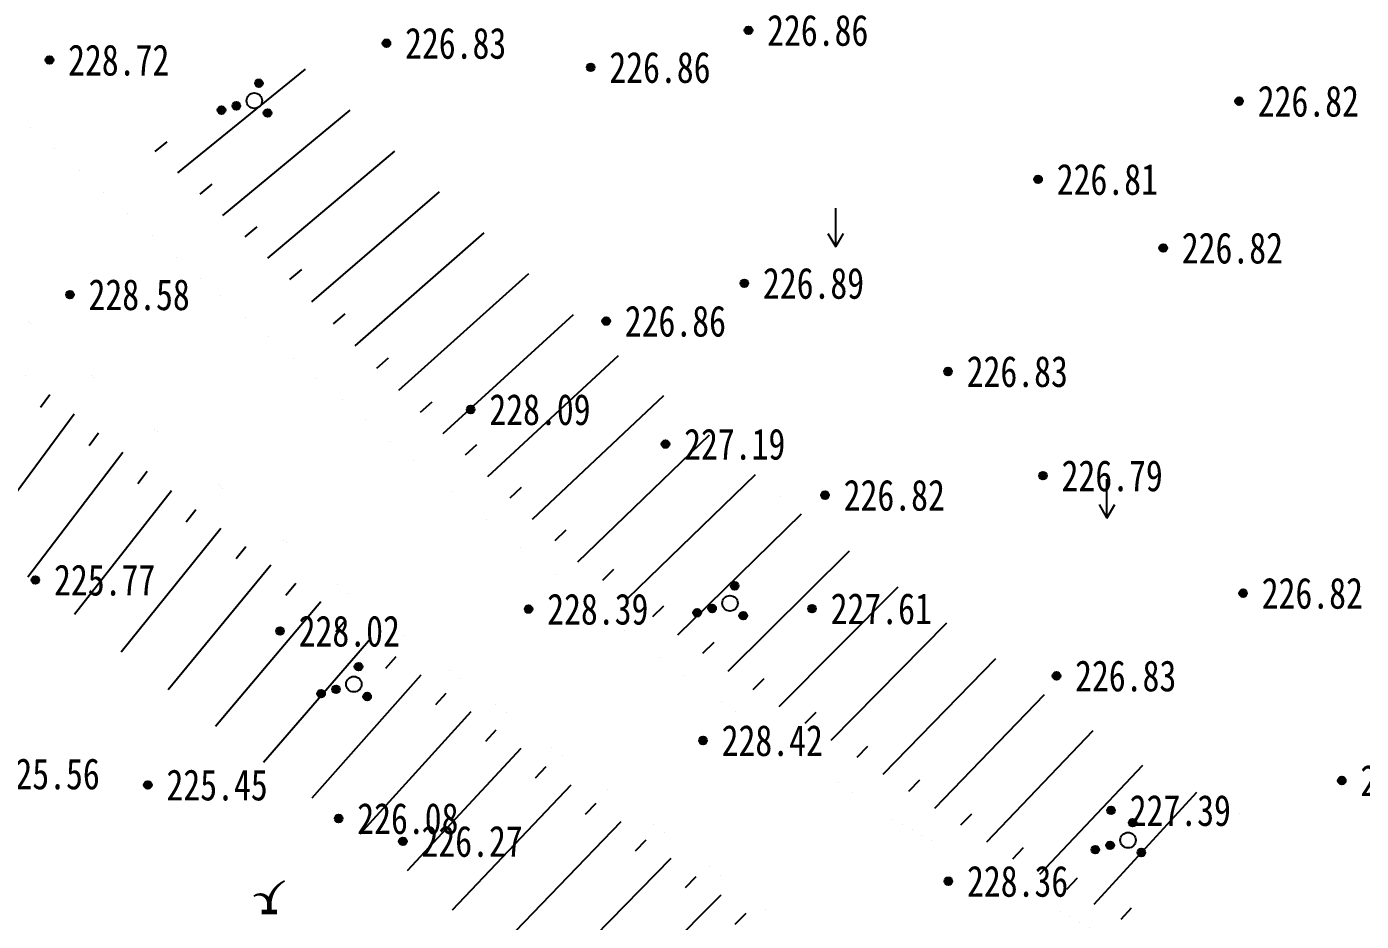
# Model space of a CAD drawing. Header units: millimetres. Extents: x -725 to 2274960, y -506 to 2980382.
# Drawn here: x 560528.47 to 560571.52, y 2885520.03 to 2885548.88 of the extents above; entities that cross this region are included whole.
import ezdxf
from ezdxf.enums import TextEntityAlignment as Align

# ---------------------------------------------------------------- set-up
doc = ezdxf.new("R2010")
doc.units = ezdxf.units.MM
doc.header["$LTSCALE"] = 1000
doc.linetypes.add('X3', pattern=[5, 4, -1])
doc.linetypes.add('X4', pattern=[1.6, 0, -1.6])
for name, color, linetype in [('assist', 8, 'Continuous'), ('DLSS', 8, 'Continuous'), ('DMTZ', 8, 'Continuous'), ('GCD', 8, 'Continuous'), ('YHJ_剖面_梁板', 4, 'Continuous'), ('ZBTZ', 8, 'Continuous')]:
    doc.layers.add(name, color=color, linetype=linetype)
doc.styles.add('等线体', font='simhei.ttf')
doc.linetypes.add('1161', pattern='A,0,[149,AAA.SHX,S=0.15,R=0,X=0,Y=0],-1.6', length=1.6)

# ---------------------------------------------------------------- blocks, each defined once
blk = doc.blocks.new('gc120')
for p, q in [((0, 0), (0, 2.5)), ((-0.5, 0.866), (0, 0)), ((0, 0), (0.5, 0.866))]:
    blk.add_line(p, q)
blk = doc.blocks.new('gc123')
at = {"flags": 128}
for points in [[(1, 2, 0.1, 0.3, 0.253002), (0, 0.555, 0.15, 0.15, 0)], [(0, 0.555, 0.3, 0.1, 0.588194), (-1, 1, 0.05, 0.1, 0)]]:
    blk.add_lwpolyline(points, format="xyseb", dxfattribs=at)
at = {"linetype": 'Continuous', "const_width": 0.3}
blk.add_lwpolyline([(-0.5, 0), (0.5, 0)], dxfattribs=at)
at = {"linetype": 'Continuous', "const_width": 0.3, "flags": 128}
blk.add_lwpolyline([(0, 0.555), (0, 0)], dxfattribs=at)
blk = doc.blocks.new('*U36')
at = {"linetype": 'Continuous'}
for points in [[(-0.25, 2.2), (-0.238, 2.123), (-0.238, 2.277)], [(-0.238, 2.277), (-0.202, 2.053), (-0.202, 2.347)], [(-0.202, 2.053), (-0.238, 2.277), (-0.238, 2.123)], [(-0.202, 2.347), (-0.147, 1.998), (-0.147, 2.402)], [(-0.147, 1.998), (-0.202, 2.347), (-0.202, 2.053)], [(-0.147, 2.402), (-0.077, 1.962), (-0.077, 2.438)], [(-0.077, 1.962), (-0.147, 2.402), (-0.147, 1.998)], [(-0.077, 2.438), (0, 1.95), (0, 2.45)], [(0, 1.95), (-0.077, 2.438), (-0.077, 1.962)], [(0, 2.45), (0.077, 1.962), (0.077, 2.438)], [(0.077, 1.962), (0, 2.45), (0, 1.95)], [(0.077, 2.438), (0.147, 1.998), (0.147, 2.402)], [(0.147, 1.998), (0.077, 2.438), (0.077, 1.962)], [(0.147, 2.402), (0.202, 2.053), (0.202, 2.347)], [(0.202, 2.053), (0.147, 2.402), (0.147, 1.998)], [(0.202, 2.347), (0.238, 2.123), (0.238, 2.277)], [(0.238, 2.123), (0.202, 2.347), (0.202, 2.053)], [(0.25, 2.2), (0.238, 2.277), (0.238, 2.123)]]:
    blk.add_solid(points, dxfattribs=at)
blk = doc.blocks.new('*U35')
at = {"linetype": 'Continuous'}
for points in [[(-0.25, 1.2), (-0.238, 1.123), (-0.238, 1.277)], [(-0.238, 1.277), (-0.202, 1.053), (-0.202, 1.347)], [(-0.202, 1.053), (-0.238, 1.277), (-0.238, 1.123)], [(-0.202, 1.347), (-0.147, 0.998), (-0.147, 1.402)], [(-0.147, 0.998), (-0.202, 1.347), (-0.202, 1.053)], [(-0.147, 1.402), (-0.077, 0.962), (-0.077, 1.438)], [(-0.077, 0.962), (-0.147, 1.402), (-0.147, 0.998)], [(-0.077, 1.438), (0, 0.95), (0, 1.45)], [(0, 0.95), (-0.077, 1.438), (-0.077, 0.962)], [(0, 1.45), (0.077, 0.962), (0.077, 1.438)], [(0.077, 0.962), (0, 1.45), (0, 0.95)], [(0.077, 1.438), (0.147, 0.998), (0.147, 1.402)], [(0.147, 0.998), (0.077, 1.438), (0.077, 0.962)], [(0.147, 1.402), (0.202, 1.053), (0.202, 1.347)], [(0.202, 1.053), (0.147, 1.402), (0.147, 0.998)], [(0.202, 1.347), (0.238, 1.123), (0.238, 1.277)], [(0.238, 1.123), (0.202, 1.347), (0.202, 1.053)], [(0.25, 1.2), (0.238, 1.277), (0.238, 1.123)]]:
    blk.add_solid(points, dxfattribs=at)
blk = doc.blocks.new('*U34')
at = {"linetype": 'Continuous'}
for points in [[(-1.25, -0.6), (-1.238, -0.677), (-1.238, -0.523)], [(-1.238, -0.523), (-1.202, -0.747), (-1.202, -0.453)], [(-1.202, -0.747), (-1.238, -0.523), (-1.238, -0.677)], [(-1.202, -0.453), (-1.147, -0.802), (-1.147, -0.398)], [(-1.147, -0.802), (-1.202, -0.453), (-1.202, -0.747)], [(-1.147, -0.398), (-1.077, -0.838), (-1.077, -0.362)], [(-1.077, -0.838), (-1.147, -0.398), (-1.147, -0.802)], [(-1.077, -0.362), (-1, -0.85), (-1, -0.35)], [(-1, -0.85), (-1.077, -0.362), (-1.077, -0.838)], [(-1, -0.35), (-0.923, -0.838), (-0.923, -0.362)], [(-0.923, -0.838), (-1, -0.35), (-1, -0.85)], [(-0.923, -0.362), (-0.853, -0.802), (-0.853, -0.398)], [(-0.853, -0.802), (-0.923, -0.362), (-0.923, -0.838)], [(-0.853, -0.398), (-0.798, -0.747), (-0.798, -0.453)], [(-0.798, -0.747), (-0.853, -0.398), (-0.853, -0.802)], [(-0.798, -0.453), (-0.762, -0.677), (-0.762, -0.523)], [(-0.762, -0.677), (-0.798, -0.453), (-0.798, -0.747)], [(-0.75, -0.6), (-0.762, -0.523), (-0.762, -0.677)]]:
    blk.add_solid(points, dxfattribs=at)
blk = doc.blocks.new('*U33')
at = {"linetype": 'Continuous'}
for points in [[(0.75, -0.6), (0.762, -0.677), (0.762, -0.523)], [(0.762, -0.523), (0.798, -0.747), (0.798, -0.453)], [(0.798, -0.747), (0.762, -0.523), (0.762, -0.677)], [(0.798, -0.453), (0.853, -0.802), (0.853, -0.398)], [(0.853, -0.802), (0.798, -0.453), (0.798, -0.747)], [(0.853, -0.398), (0.923, -0.838), (0.923, -0.362)], [(0.923, -0.838), (0.853, -0.398), (0.853, -0.802)], [(0.923, -0.362), (1, -0.85), (1, -0.35)], [(1, -0.85), (0.923, -0.362), (0.923, -0.838)], [(1, -0.35), (1.077, -0.838), (1.077, -0.362)], [(1.077, -0.838), (1, -0.35), (1, -0.85)], [(1.077, -0.362), (1.147, -0.802), (1.147, -0.398)], [(1.147, -0.802), (1.077, -0.362), (1.077, -0.838)], [(1.147, -0.398), (1.202, -0.747), (1.202, -0.453)], [(1.202, -0.747), (1.147, -0.398), (1.147, -0.802)], [(1.202, -0.453), (1.238, -0.677), (1.238, -0.523)], [(1.238, -0.677), (1.202, -0.453), (1.202, -0.747)], [(1.25, -0.6), (1.238, -0.523), (1.238, -0.677)]]:
    blk.add_solid(points, dxfattribs=at)
blk = doc.blocks.new('gc160')
for centre, radius in [((0, 2.2), 0.25), ((0, 1.2), 0.25), ((0, 0), 0.5), ((-1, -0.6), 0.25), ((1, -0.6), 0.25)]:
    blk.add_circle(centre, radius)
at = {"linetype": 'Continuous'}
for name in ['*U36', '*U35', '*U34', '*U33']:
    blk.add_blockref(name, (0, 0), dxfattribs=at)
blk = doc.blocks.new('gc200')
h = blk.add_hatch(color=256)
edge = h.paths.add_edge_path()
edge.add_arc((0, 0), 0.25, 0, 360)
blk.add_circle((0, 0), 0.25)

msp = doc.modelspace()

# ---------------------------------------------------------------- linework, layer by layer
at = {"layer": 'assist', "linetype": 'Continuous', "const_width": 0.00000222, "flags": 128}
msp.add_lwpolyline([(560512.7141, 2885549.993), (560534.0751, 2885533.181), (560553.0125, 2885519.2965), (560560.5104, 2885514.4734), (560554.7196, 2885509.0282), (560546.7458, 2885516.4004), (560540.3948, 2885521.9596), (560533.5799, 2885527.0446), (560524.8251, 2885534.1076), (560516.5108, 2885540.654), (560510.8433, 2885546.1469)], close=True, dxfattribs=at)
msp.add_lwpolyline([(560512.7141, 2885549.993), (560534.0751, 2885533.181), (560553.0125, 2885519.2965), (560560.5104, 2885514.4734), (560554.7196, 2885509.0282), (560546.7458, 2885516.4004), (560540.3948, 2885521.9596), (560533.5799, 2885527.0446), (560524.8251, 2885534.1076), (560516.5108, 2885540.654), (560510.8433, 2885546.1469)], close=True, dxfattribs=at)
at = {"layer": 'assist', "linetype": 'Continuous', "flags": 128}
msp.add_lwpolyline([(560564.6482, 2885519.6105, 0.00000222, 0.00000222, 0), (560560.3954, 2885521.9674, 0.00000222, 0.00000222, 0), (560551.8499, 2885527.54, 0.00000222, 0.00000222, 0), (560546.1687, 2885531.6771, 0.00000222, 0.00000222, 0), (560541.0508, 2885536.5735, 0.00000222, 0.00000222, 0), (560536.7287, 2885540.9619, 0.00000222, 0.00000222, 0), (560532.277, 2885545.1798, 0.00000222, 0.00000222, 0), (560536.5459, 2885548.3476, 0.00000222, 0.00000222, 0), (560548.1419, 2885537.7451, 0.00000222, 0.00000222, 0), (560553.8853, 2885532.8023, 0.00000222, 0.00000222, 0), (560564.2244, 2885525.1834, 0.00000222, 0.00000222, 0), (560567.9688, 2885523.3267, 0.00000222, 0.00000222, 0)], format="xyseb", close=True, dxfattribs=at)
msp.add_lwpolyline([(560564.6482, 2885519.6105, 0.00000222, 0.00000222, 0), (560560.3954, 2885521.9674, 0.00000222, 0.00000222, 0), (560551.8499, 2885527.54, 0.00000222, 0.00000222, 0), (560546.1687, 2885531.6771, 0.00000222, 0.00000222, 0), (560541.0508, 2885536.5735, 0.00000222, 0.00000222, 0), (560536.7287, 2885540.9619, 0.00000222, 0.00000222, 0), (560532.277, 2885545.1798, 0.00000222, 0.00000222, 0), (560536.5459, 2885548.3476, 0.00000222, 0.00000222, 0), (560548.1419, 2885537.7451, 0.00000222, 0.00000222, 0), (560553.8853, 2885532.8023, 0.00000222, 0.00000222, 0), (560564.2244, 2885525.1834, 0.00000222, 0.00000222, 0), (560567.9688, 2885523.3267, 0.00000222, 0.00000222, 0)], format="xyseb", close=True, dxfattribs=at)
at = {"layer": 'DLSS', "linetype": 'X3', "const_width": 0.0001, "flags": 128}
for points, elevation in [([(560602.7051, 2885498.5574), (560587.9401, 2885503.5184), (560577.2169, 2885507.2568), (560567.1558, 2885512.0239), (560553.8781, 2885519.2211), (560538.0305, 2885531.2246), (560524.6792, 2885542.6793), (560513.0957, 2885552.6893), (560495.4796, 2885568.2188), (560484.0251, 2885577.9468), (560458.6705, 2885596.5553), (560431.8988, 2885614.212), (560412.7416, 2885627.4434), (560396.9685, 2885635.5986), (560390.6671, 2885639.1491)], 222.1495), ([(560412.158, 2885633.289), (560418.9093, 2885629.2711), (560425.987, 2885624.5234), (560438.1994, 2885616.0126), (560446.8462, 2885610.0254), (560461.2674, 2885600.435), (560468.4164, 2885595.6736), (560482.6738, 2885585.0549), (560495.5396, 2885574.2139), (560510.3611, 2885561.808), (560525.307, 2885548.57), (560534.2104, 2885540.6416), (560541.3275, 2885534.5549), (560549.242, 2885528.2381), (560556.1877, 2885523.4429), (560565.2041, 2885518.4674), (560574.7122, 2885513.6644), (560583.2466, 2885510.3415), (560592.3922, 2885506.7754), (560600.8898, 2885504.2336), (560604.4755, 2885502.9819)], 222.9981)]:
    msp.add_lwpolyline(points, dxfattribs=dict(at, elevation=elevation))
at = {"layer": 'DLSS', "color": 4, "const_width": 0.0001, "flags": 128}
for points, elevation in [([(560602.7051, 2885498.5574), (560587.9401, 2885503.5184), (560577.2169, 2885507.2568), (560567.1558, 2885512.0239), (560553.8781, 2885519.2211), (560538.0305, 2885531.2246), (560524.6792, 2885542.6793), (560513.0957, 2885552.6893), (560495.4796, 2885568.2188), (560484.0251, 2885577.9468), (560458.6705, 2885596.5553), (560431.8988, 2885614.212), (560412.7416, 2885627.4434), (560396.9685, 2885635.5986), (560390.6671, 2885639.1491)], 222.1495), ([(560412.158, 2885633.289), (560418.9093, 2885629.2711), (560425.987, 2885624.5234), (560438.1994, 2885616.0126), (560446.8462, 2885610.0254), (560461.2674, 2885600.435), (560468.4164, 2885595.6736), (560482.6738, 2885585.0549), (560495.5396, 2885574.2139), (560510.3611, 2885561.808), (560525.307, 2885548.57), (560534.2104, 2885540.6416), (560541.3275, 2885534.5549), (560549.242, 2885528.2381), (560556.1877, 2885523.4429), (560565.2041, 2885518.4674), (560574.7122, 2885513.6644), (560583.2466, 2885510.3415), (560592.3922, 2885506.7754), (560600.8898, 2885504.2336), (560604.4755, 2885502.9819)], 222.9981)]:
    msp.add_lwpolyline(points, dxfattribs=dict(at, elevation=elevation))
at = {"layer": 'DMTZ', "linetype": 'Continuous'}
for p, q in [((560533.3419, 2885544.1708, 222.5801), (560537.463, 2885547.5091, 222.1778)), ((560533.3419, 2885544.1708, 222.5801), (560537.463, 2885547.5091, 222.1778)), ((560534.7937, 2885542.7952, 222.511), (560538.9047, 2885546.1909, 222.511)), ((560534.7937, 2885542.7952, 222.511), (560538.9047, 2885546.1909, 222.511)), ((560532.616, 2885544.8586, 222.679), (560533.006, 2885545.1715, 222.679)), ((560532.616, 2885544.8586, 222.679), (560533.006, 2885545.1715, 222.679)), ((560536.2455, 2885541.4197, 222.4622), (560540.3464, 2885544.8727, 222.4622)), ((560536.2455, 2885541.4197, 222.4622), (560540.3464, 2885544.8727, 222.4622)), ((560534.0678, 2885543.483, 222.5501), (560534.4548, 2885543.7996, 222.5501)), ((560534.0678, 2885543.483, 222.5501), (560534.4548, 2885543.7996, 222.5501)), ((560537.665, 2885540.0112, 225.2236), (560541.7881, 2885543.5545, 225.648)), ((560537.665, 2885540.0112, 225.2236), (560541.7881, 2885543.5545, 225.648)), ((560535.5196, 2885542.1075, 222.4229), (560535.9036, 2885542.4277, 222.4229)), ((560535.5196, 2885542.1075, 222.4229), (560535.9036, 2885542.4277, 222.4229)), ((560539.0685, 2885538.5862, 225.3362), (560543.2298, 2885542.2363, 225.431)), ((560539.0685, 2885538.5862, 225.3362), (560543.2298, 2885542.2363, 225.431)), ((560536.9633, 2885540.7236, 222.4686), (560537.3442, 2885541.0475, 222.4686)), ((560536.9633, 2885540.7236, 222.4686), (560537.3442, 2885541.0475, 222.4686)), ((560540.4719, 2885537.1613, 222.3459), (560544.6715, 2885540.9181, 220.7622)), ((560540.4719, 2885537.1613, 222.3459), (560544.6715, 2885540.9181, 220.7622)), ((560538.3667, 2885539.2987, 225.6344), (560538.7443, 2885539.6265, 225.5029)), ((560538.3667, 2885539.2987, 225.6344), (560538.7443, 2885539.6265, 225.5029)), ((560541.8998, 2885535.7613, 222.2162), (560546.1132, 2885539.5999, 220.7183)), ((560541.8998, 2885535.7613, 222.2162), (560546.1132, 2885539.5999, 220.7183)), ((560539.7702, 2885537.8738, 224.9639), (560540.1444, 2885538.2053, 224.9639)), ((560539.7702, 2885537.8738, 224.9639), (560540.1444, 2885538.2053, 224.9639)), ((560543.3449, 2885534.3787, 220.7978), (560547.5549, 2885538.2817, 220.7978)), ((560543.3449, 2885534.3787, 220.7978), (560547.5549, 2885538.2817, 220.7978)), ((560529.2161, 2885537.0052, 222.2684), (560528.921, 2885536.6015, 222.2684)), ((560529.2161, 2885537.0052, 222.2684), (560528.921, 2885536.6015, 222.2684)), ((560541.1772, 2885536.4526, 222.1759), (560541.5483, 2885536.7877, 222.0621)), ((560541.1772, 2885536.4526, 222.1759), (560541.5483, 2885536.7877, 222.0621)), ((560544.7901, 2885532.9961, 220.7856), (560549.0197, 2885536.9896, 220.7856)), ((560544.7901, 2885532.9961, 220.7856), (560549.0197, 2885536.9896, 220.7856)), ((560530.0019, 2885536.3867, 222.2684), (560527.0074, 2885532.347, 222.2684)), ((560530.0019, 2885536.3867, 222.2684), (560527.0074, 2885532.347, 222.2684)), ((560530.7877, 2885535.7682, 222.2684), (560530.4874, 2885535.3685, 222.2684)), ((560530.7877, 2885535.7682, 222.2684), (560530.4874, 2885535.3685, 222.2684)), ((560546.2431, 2885531.6229, 220.7636), (560550.5003, 2885535.7154, 220.7636)), ((560546.2431, 2885531.6229, 220.7636), (560550.5003, 2885535.7154, 220.7636)), ((560542.6224, 2885535.07, 222.2508), (560542.9905, 2885535.4083, 222.1754)), ((560542.6224, 2885535.07, 222.2508), (560542.9905, 2885535.4083, 222.1754)), ((560531.5736, 2885535.1498, 222.2684), (560528.5129, 2885531.1324, 222.2684)), ((560531.5736, 2885535.1498, 222.2684), (560528.5129, 2885531.1324, 222.2684)), ((560532.3594, 2885534.5313, 222.2684), (560532.0538, 2885534.1356, 222.2684)), ((560532.3594, 2885534.5313, 222.2684), (560532.0538, 2885534.1356, 222.2684)), ((560547.8599, 2885530.4456, 220.7491), (560551.981, 2885534.4411, 220.7491)), ((560547.8599, 2885530.4456, 220.7491), (560551.981, 2885534.4411, 220.7491)), ((560544.0675, 2885533.6874, 226.274), (560544.4327, 2885534.0289, 226.274)), ((560544.0675, 2885533.6874, 226.274), (560544.4327, 2885534.0289, 226.274)), ((560533.1452, 2885533.9128, 222.2684), (560530.0185, 2885529.9178, 222.2684)), ((560533.1452, 2885533.9128, 222.2684), (560530.0185, 2885529.9178, 222.2684)), ((560533.931, 2885533.2944, 222.2684), (560533.6203, 2885532.9026, 222.2684)), ((560533.931, 2885533.2944, 222.2684), (560533.6203, 2885532.9026, 222.2684)), ((560549.4766, 2885529.2682, 220.7621), (560553.4617, 2885533.1668, 220.7621)), ((560549.4766, 2885529.2682, 220.7621), (560553.4617, 2885533.1668, 220.7621)), ((560534.7337, 2885532.6981, 222.2684), (560531.5241, 2885528.7032, 222.2684)), ((560534.7337, 2885532.6981, 222.2684), (560531.5241, 2885528.7032, 222.2684)), ((560545.5126, 2885532.3048, 225.5316), (560545.8746, 2885532.6497, 225.5316)), ((560545.5126, 2885532.3048, 225.5316), (560545.8746, 2885532.6497, 225.5316)), ((560535.5401, 2885532.1068, 222.2684), (560535.2246, 2885531.719, 222.2684)), ((560535.5401, 2885532.1068, 222.2684), (560535.2246, 2885531.719, 222.2684)), ((560551.0934, 2885528.0909, 222.1571), (560555.008, 2885531.975, 220.7512)), ((560551.0934, 2885528.0909, 222.1571), (560555.008, 2885531.975, 220.7512)), ((560536.3466, 2885531.5155, 222.2684), (560533.0296, 2885527.4885, 222.2684)), ((560536.3466, 2885531.5155, 222.2684), (560533.0296, 2885527.4885, 222.2684)), ((560547.0515, 2885531.0342, 227.2966), (560547.4112, 2885531.3815, 227.2681)), ((560547.0515, 2885531.0342, 227.2966), (560547.4112, 2885531.3815, 227.2681)), ((560537.1531, 2885530.9243, 222.2684), (560536.8329, 2885530.5402, 222.2684)), ((560537.1531, 2885530.9243, 222.2684), (560536.8329, 2885530.5402, 222.2684)), ((560552.7412, 2885526.9587, 222.239), (560556.5806, 2885530.8161, 220.8247)), ((560552.7412, 2885526.9587, 222.239), (560556.5806, 2885530.8161, 220.8247)), ((560537.9595, 2885530.333, 222.2684), (560534.5636, 2885526.3106, 222.2684)), ((560537.9595, 2885530.333, 222.2684), (560534.5636, 2885526.3106, 222.2684)), ((560548.6682, 2885529.8569, 227.4393), (560549.0264, 2885530.2057, 227.4393)), ((560548.6682, 2885529.8569, 227.4393), (560549.0264, 2885530.2057, 227.4393)), ((560538.766, 2885529.7417, 222.2684), (560538.4411, 2885529.3616, 222.2684)), ((560538.766, 2885529.7417, 222.2684), (560538.4411, 2885529.3616, 222.2684)), ((560554.4165, 2885525.8663, 220.8634), (560558.1533, 2885529.6572, 220.8634)), ((560554.4165, 2885525.8663, 220.8634), (560558.1533, 2885529.6572, 220.8634)), ((560539.5725, 2885529.1504, 222.2684), (560536.114, 2885525.1537, 222.2684)), ((560539.5725, 2885529.1504, 222.2684), (560536.114, 2885525.1537, 222.2684)), ((560550.285, 2885528.6796, 226.0232), (560550.6413, 2885529.0303, 226.0232)), ((560550.285, 2885528.6796, 226.0232), (560550.6413, 2885529.0303, 226.0232)), ((560540.3789, 2885528.5591, 222.2684), (560540.0495, 2885528.183, 222.2684)), ((560540.3789, 2885528.5591, 222.2684), (560540.0495, 2885528.183, 222.2684)), ((560556.0918, 2885524.7738, 220.7206), (560559.7259, 2885528.4984, 220.7206)), ((560556.0918, 2885524.7738, 220.7206), (560559.7259, 2885528.4984, 220.7206)), ((560541.1854, 2885527.9679, 222.2684), (560537.6644, 2885523.9969, 222.2684)), ((560541.1854, 2885527.9679, 222.2684), (560537.6644, 2885523.9969, 222.2684)), ((560551.9036, 2885527.505, 222.2058), (560552.2572, 2885527.8585, 222.2814)), ((560551.9036, 2885527.505, 222.2058), (560552.2572, 2885527.8585, 222.2814)), ((560541.9919, 2885527.3766, 222.2684), (560541.6579, 2885527.0045, 222.2684)), ((560541.9919, 2885527.3766, 222.2684), (560541.6579, 2885527.0045, 222.2684)), ((560557.7671, 2885523.6813, 220.8051), (560561.2985, 2885527.3395, 220.8051)), ((560557.7671, 2885523.6813, 220.8051), (560561.2985, 2885527.3395, 220.8051)), ((560542.7983, 2885526.7853, 222.2684), (560539.2148, 2885522.8401, 222.2684)), ((560542.7983, 2885526.7853, 222.2684), (560539.2148, 2885522.8401, 222.2684)), ((560553.5789, 2885526.4125, 224.3944), (560553.9308, 2885526.7677, 224.3944)), ((560553.5789, 2885526.4125, 224.3944), (560553.9308, 2885526.7677, 224.3944)), ((560543.6048, 2885526.194, 222.2684), (560543.2664, 2885525.8259, 222.2684)), ((560543.6048, 2885526.194, 222.2684), (560543.2664, 2885525.8259, 222.2684)), ((560559.4423, 2885522.5889, 222.2766), (560562.8711, 2885526.1806, 220.8637)), ((560559.4423, 2885522.5889, 222.2766), (560562.8711, 2885526.1806, 220.8637)), ((560544.4113, 2885525.6027, 222.2684), (560540.7425, 2885521.6552, 222.2684)), ((560544.4113, 2885525.6027, 222.2684), (560540.7425, 2885521.6552, 222.2684)), ((560555.2542, 2885525.32, 226.0819), (560555.6043, 2885525.677, 225.9414)), ((560555.2542, 2885525.32, 226.0819), (560555.6043, 2885525.677, 225.9414)), ((560545.2177, 2885525.0115, 222.2684), (560544.8756, 2885524.6469, 222.2684)), ((560545.2177, 2885525.0115, 222.2684), (560544.8756, 2885524.6469, 222.2684)), ((560561.1495, 2885521.5495, 222.2044), (560564.4685, 2885525.0623, 220.8233)), ((560561.1495, 2885521.5495, 222.2044), (560564.4685, 2885525.0623, 220.8233)), ((560556.9294, 2885524.2276, 226.5174), (560557.2777, 2885524.5864, 226.5174)), ((560556.9294, 2885524.2276, 226.5174), (560557.2777, 2885524.5864, 226.5174)), ((560546.0242, 2885524.4202, 222.2684), (560542.1981, 2885520.3811, 222.2684)), ((560546.0242, 2885524.4202, 222.2684), (560542.1981, 2885520.3811, 222.2684)), ((560562.8989, 2885520.58, 222.1831), (560566.2187, 2885524.1945, 220.6958)), ((560562.8989, 2885520.58, 222.1831), (560566.2187, 2885524.1945, 220.6958)), ((560546.8307, 2885523.8289, 222.2684), (560546.4852, 2885523.4675, 222.2684)), ((560546.8307, 2885523.8289, 222.2684), (560546.4852, 2885523.4675, 222.2684)), ((560547.6371, 2885523.2376, 222.2684), (560543.6537, 2885519.107, 222.2684)), ((560547.6371, 2885523.2376, 222.2684), (560543.6537, 2885519.107, 222.2684)), ((560558.6047, 2885523.1351, 222.2932), (560558.951, 2885523.4958, 222.2932)), ((560558.6047, 2885523.1351, 222.2932), (560558.951, 2885523.4958, 222.2932)), ((560548.4436, 2885522.6463, 222.2684), (560548.095, 2885522.2879, 222.2684)), ((560548.4436, 2885522.6463, 222.2684), (560548.095, 2885522.2879, 222.2684)), ((560560.28, 2885522.0427, 222.215), (560560.6242, 2885522.4053, 222.3316)), ((560560.28, 2885522.0427, 222.215), (560560.6242, 2885522.4053, 222.3316)), ((560549.2501, 2885522.0551, 222.2684), (560545.1093, 2885517.8329, 222.2684)), ((560549.2501, 2885522.0551, 222.2684), (560545.1093, 2885517.8329, 222.2684)), ((560550.0565, 2885521.4638, 222.2684), (560549.705, 2885521.1082, 222.2684)), ((560550.0565, 2885521.4638, 222.2684), (560549.705, 2885521.1082, 222.2684)), ((560562.0242, 2885521.0647, 222.1904), (560562.365, 2885521.4306, 222.1904)), ((560562.0242, 2885521.0647, 222.1904), (560562.365, 2885521.4306, 222.1904)), ((560550.863, 2885520.8725, 222.2684), (560546.5648, 2885516.5588, 222.2684)), ((560550.863, 2885520.8725, 222.2684), (560546.5648, 2885516.5588, 222.2684)), ((560551.6695, 2885520.2812, 222.2684), (560551.3153, 2885519.9283, 222.2684)), ((560551.6695, 2885520.2812, 222.2684), (560551.3153, 2885519.9283, 222.2684)), ((560563.7735, 2885520.0953, 222.1797), (560564.1092, 2885520.4658, 222.1722)), ((560563.7735, 2885520.0953, 222.1797), (560564.1092, 2885520.4658, 222.1722))]:
    msp.add_line(p, q, dxfattribs=at)
at = {"layer": 'DMTZ', "linetype": 'Continuous', "const_width": 0.00000222, "elevation": 222.2684}
msp.add_lwpolyline([(560512.7141, 2885549.993), (560534.0751, 2885533.181), (560553.0125, 2885519.2965), (560560.5104, 2885514.4734)], dxfattribs=at)
msp.add_lwpolyline([(560512.7141, 2885549.993), (560534.0751, 2885533.181), (560553.0125, 2885519.2965), (560560.5104, 2885514.4734)], dxfattribs=at)
at = {"layer": 'DMTZ', "linetype": 'X4', "elevation": 220.6895}
msp.add_lwpolyline([(560567.9688, 2885523.3267, 0.00000222, 0.00000222, 0), (560564.2244, 2885525.1834, 0.00000222, 0.00000222, 0), (560553.8853, 2885532.8023, 0.00000222, 0.00000222, 0), (560548.1419, 2885537.7451, 0.00000222, 0.00000222, 0), (560536.5459, 2885548.3476, 0.00000222, 0.00000222, 0)], format="xyseb", dxfattribs=at)
msp.add_lwpolyline([(560567.9688, 2885523.3267, 0.00000222, 0.00000222, 0), (560564.2244, 2885525.1834, 0.00000222, 0.00000222, 0), (560553.8853, 2885532.8023, 0.00000222, 0.00000222, 0), (560548.1419, 2885537.7451, 0.00000222, 0.00000222, 0), (560536.5459, 2885548.3476, 0.00000222, 0.00000222, 0)], format="xyseb", dxfattribs=at)
at = {"layer": 'DMTZ', "linetype": 'X4', "const_width": 0.00000222, "elevation": 222.2684}
msp.add_lwpolyline([(560510.8433, 2885546.1469), (560516.5108, 2885540.654), (560524.8251, 2885534.1076), (560533.5799, 2885527.0446), (560540.3948, 2885521.9596), (560546.7458, 2885516.4004), (560554.7196, 2885509.0282)], dxfattribs=at)
msp.add_lwpolyline([(560510.8433, 2885546.1469), (560516.5108, 2885540.654), (560524.8251, 2885534.1076), (560533.5799, 2885527.0446), (560540.3948, 2885521.9596), (560546.7458, 2885516.4004), (560554.7196, 2885509.0282)], dxfattribs=at)
at = {"layer": 'DMTZ', "linetype": 'Continuous', "elevation": 222.1763}
msp.add_lwpolyline([(560564.6482, 2885519.6105, 0.00000222, 0.00000222, 0), (560560.3954, 2885521.9674, 0.00000222, 0.00000222, 0), (560551.8499, 2885527.54, 0.00000222, 0.00000222, 0), (560546.1687, 2885531.6771, 0.00000222, 0.00000222, 0), (560541.0508, 2885536.5735, 0.00000222, 0.00000222, 0), (560536.7287, 2885540.9619, 0.00000222, 0.00000222, 0), (560532.277, 2885545.1798, 0.00000222, 0.00000222, 0)], format="xyseb", dxfattribs=at)
msp.add_lwpolyline([(560564.6482, 2885519.6105, 0.00000222, 0.00000222, 0), (560560.3954, 2885521.9674, 0.00000222, 0.00000222, 0), (560551.8499, 2885527.54, 0.00000222, 0.00000222, 0), (560546.1687, 2885531.6771, 0.00000222, 0.00000222, 0), (560541.0508, 2885536.5735, 0.00000222, 0.00000222, 0), (560536.7287, 2885540.9619, 0.00000222, 0.00000222, 0), (560532.277, 2885545.1798, 0.00000222, 0.00000222, 0)], format="xyseb", dxfattribs=at)
at = {"layer": 'YHJ_剖面_梁板'}
msp.add_circle((589254.9496, 2837256.879), 143124.932, dxfattribs=at)
at = {"layer": 'ZBTZ', "linetype": '1161', "flags": 128}
for points, elevation in [([(560574.1609, 2885522.3256, 0.00000223, 0.00000223, 0), (560584.5865, 2885538.0371, 0.00000222, 0.00000222, 0), (560559.9007, 2885554.8719, 0.00000222, 0.00000222, 0), (560568.7394, 2885570.6672, 0.00000222, 0.00000222, 0), (560563.5464, 2885572.2264, 0.00000222, 0.00000222, 0), (560559.2698, 2885572.1513, 0.00000222, 0.00000222, 0), (560556.7223, 2885570.4754, 0.00000222, 0.00000222, 0), (560553.8574, 2885570.6162, 0.00000222, 0.00000222, 0), (560546.1164, 2885577.208, 0.00000222, 0.00000222, 0), (560540.1629, 2885583.6619, 0.00000222, 0.00000222, 0), (560533.3159, 2885571.9124, 0.00000222, 0.00000222, 0), (560546.1356, 2885561.733, 0.00000222, 0.00000222, 0), (560537.7737, 2885548.4807, 0.00000222, 0.00000222, 0), (560545.5816, 2885538.8237, 0.00000222, 0.00000222, 0), (560555.6923, 2885531.452, 0.00000222, 0.00000222, 0), (560566.2805, 2885522.9236, 0.00000222, 0.00000222, 0), (560572.3336, 2885520.0936, 0.00000223, 0.00000223, 0), (560574.1609, 2885522.3256, 0.00000223, 0.00000223, 0)], 226.2221), ([(560574.1609, 2885522.3256, 0.00000223, 0.00000223, 0), (560584.5865, 2885538.0371, 0.00000222, 0.00000222, 0), (560559.9007, 2885554.8719, 0.00000222, 0.00000222, 0), (560568.7394, 2885570.6672, 0.00000222, 0.00000222, 0), (560563.5464, 2885572.2264, 0.00000222, 0.00000222, 0), (560559.2698, 2885572.1513, 0.00000222, 0.00000222, 0), (560556.7223, 2885570.4754, 0.00000222, 0.00000222, 0), (560553.8574, 2885570.6162, 0.00000222, 0.00000222, 0), (560546.1164, 2885577.208, 0.00000222, 0.00000222, 0), (560540.1629, 2885583.6619, 0.00000222, 0.00000222, 0), (560533.3159, 2885571.9124, 0.00000222, 0.00000222, 0), (560546.1356, 2885561.733, 0.00000222, 0.00000222, 0), (560537.7737, 2885548.4807, 0.00000222, 0.00000222, 0), (560545.5816, 2885538.8237, 0.00000222, 0.00000222, 0), (560555.6923, 2885531.452, 0.00000222, 0.00000222, 0), (560566.2805, 2885522.9236, 0.00000222, 0.00000222, 0), (560572.3336, 2885520.0936, 0.00000223, 0.00000223, 0), (560574.1609, 2885522.3256, 0.00000223, 0.00000223, 0)], 226.2221), ([(560560.2482, 2885499.7286, 0.00000222, 0.00000222, 0), (560554.9687, 2885507.8718, 0.00000222, 0.00000222, 0), (560547.7407, 2885514.3577, 0.00000222, 0.00000222, 0), (560537.815, 2885521.9035, 0.00000222, 0.00000222, 0), (560531.6754, 2885527.3923, 0.00000222, 0.00000222, 0), (560521.2324, 2885537.1209, 0.00000222, 0.00000222, 0), (560511.8734, 2885544.656, 0.00000222, 0.00000222, 0), (560510.7734, 2885544.9977, 0.00000222, 0.00000222, 0), (560503.0251, 2885535.0616, 0.00000222, 0.00000222, 0), (560508.9044, 2885529.9365, 0.00000222, 0.00000222, 0), (560514.0288, 2885525.2662, 0.00000222, 0.00000222, 0), (560526.7722, 2885517.7387, 0.00000222, 0.00000222, 0), (560531.0481, 2885514.2918, 0.00000222, 0.00000222, 0), (560538.1285, 2885508.0672, 0.00000222, 0.00000222, 0), (560546.7151, 2885500.6776, 0.00000222, 0.00000222, 0), (560556.3313, 2885493.3076, 0.00000222, 0.00000222, 0), (560558.0464, 2885495.1294, 0.00000222, 0.00000222, 0), (560560.2482, 2885499.7286, 0.00000222, 0.00000222, 0)], 218.9526), ([(560560.2482, 2885499.7286, 0.00000222, 0.00000222, 0), (560554.9687, 2885507.8718, 0.00000222, 0.00000222, 0), (560547.7407, 2885514.3577, 0.00000222, 0.00000222, 0), (560537.815, 2885521.9035, 0.00000222, 0.00000222, 0), (560531.6754, 2885527.3923, 0.00000222, 0.00000222, 0), (560521.2324, 2885537.1209, 0.00000222, 0.00000222, 0), (560511.8734, 2885544.656, 0.00000222, 0.00000222, 0), (560510.7734, 2885544.9977, 0.00000222, 0.00000222, 0), (560503.0251, 2885535.0616, 0.00000222, 0.00000222, 0), (560508.9044, 2885529.9365, 0.00000222, 0.00000222, 0), (560514.0288, 2885525.2662, 0.00000222, 0.00000222, 0), (560526.7722, 2885517.7387, 0.00000222, 0.00000222, 0), (560531.0481, 2885514.2918, 0.00000222, 0.00000222, 0), (560538.1285, 2885508.0672, 0.00000222, 0.00000222, 0), (560546.7151, 2885500.6776, 0.00000222, 0.00000222, 0), (560556.3313, 2885493.3076, 0.00000222, 0.00000222, 0), (560558.0464, 2885495.1294, 0.00000222, 0.00000222, 0), (560560.2482, 2885499.7286, 0.00000222, 0.00000222, 0)], 218.9526)]:
    msp.add_lwpolyline(points, format="xyseb", dxfattribs=dict(at, elevation=elevation))

# ---------------------------------------------------------------- block references
at = {"layer": 'GCD', "linetype": 'Continuous'}
ref = msp.add_blockref('gc200', (560551.753, 2885548.768, 226.856), dxfattribs=dict(at, xscale=0.5, yscale=0.5, zscale=0.5))
ref.add_attrib('height', '226.86', dxfattribs={"linetype": 'Continuous', "height": 1, "style": '等线体', "width": 0.8}).set_placement((560552.353, 2885548.768, 226.856), align=Align.MIDDLE_LEFT)
ref = msp.add_blockref('gc200', (560551.753, 2885548.768, 226.856), dxfattribs=dict(at, xscale=0.5, yscale=0.5, zscale=0.5))
ref.add_attrib('height', '226.86', dxfattribs={"linetype": 'Continuous', "height": 1, "style": '等线体', "width": 0.8}).set_placement((560552.353, 2885548.768, 226.856), align=Align.MIDDLE_LEFT)
ref = msp.add_blockref('gc200', (560540.075, 2885548.35, 226.827), dxfattribs=dict(at, xscale=0.5, yscale=0.5, zscale=0.5))
ref.add_attrib('height', '226.83', dxfattribs={"linetype": 'Continuous', "height": 1, "style": '等线体', "width": 0.8}).set_placement((560540.675, 2885548.35, 226.827), align=Align.MIDDLE_LEFT)
ref = msp.add_blockref('gc200', (560540.075, 2885548.35, 226.827), dxfattribs=dict(at, xscale=0.5, yscale=0.5, zscale=0.5))
ref.add_attrib('height', '226.83', dxfattribs={"linetype": 'Continuous', "height": 1, "style": '等线体', "width": 0.8}).set_placement((560540.675, 2885548.35, 226.827), align=Align.MIDDLE_LEFT)
ref = msp.add_blockref('gc200', (560529.207, 2885547.808, 228.717), dxfattribs=dict(at, xscale=0.5, yscale=0.5, zscale=0.5))
ref.add_attrib('height', '228.72', dxfattribs={"linetype": 'Continuous', "height": 1, "style": '等线体', "width": 0.8}).set_placement((560529.807, 2885547.808, 228.717), align=Align.MIDDLE_LEFT)
ref = msp.add_blockref('gc200', (560529.207, 2885547.808, 228.717), dxfattribs=dict(at, xscale=0.5, yscale=0.5, zscale=0.5))
ref.add_attrib('height', '228.72', dxfattribs={"linetype": 'Continuous', "height": 1, "style": '等线体', "width": 0.8}).set_placement((560529.807, 2885547.808, 228.717), align=Align.MIDDLE_LEFT)
ref = msp.add_blockref('gc200', (560546.664, 2885547.572, 226.862), dxfattribs=dict(at, xscale=0.5, yscale=0.5, zscale=0.5))
ref.add_attrib('height', '226.86', dxfattribs={"linetype": 'Continuous', "height": 1, "style": '等线体', "width": 0.8}).set_placement((560547.264, 2885547.572, 226.862), align=Align.MIDDLE_LEFT)
ref = msp.add_blockref('gc200', (560546.664, 2885547.572, 226.862), dxfattribs=dict(at, xscale=0.5, yscale=0.5, zscale=0.5))
ref.add_attrib('height', '226.86', dxfattribs={"linetype": 'Continuous', "height": 1, "style": '等线体', "width": 0.8}).set_placement((560547.264, 2885547.572, 226.862), align=Align.MIDDLE_LEFT)
ref = msp.add_blockref('gc200', (560567.576, 2885546.481, 226.816), dxfattribs=dict(at, xscale=0.5, yscale=0.5, zscale=0.5))
ref.add_attrib('height', '226.82', dxfattribs={"linetype": 'Continuous', "height": 1, "style": '等线体', "width": 0.8}).set_placement((560568.176, 2885546.481, 226.816), align=Align.MIDDLE_LEFT)
ref = msp.add_blockref('gc200', (560567.576, 2885546.481, 226.816), dxfattribs=dict(at, xscale=0.5, yscale=0.5, zscale=0.5))
ref.add_attrib('height', '226.82', dxfattribs={"linetype": 'Continuous', "height": 1, "style": '等线体', "width": 0.8}).set_placement((560568.176, 2885546.481, 226.816), align=Align.MIDDLE_LEFT)
ref = msp.add_blockref('gc200', (560561.094, 2885543.96, 226.809), dxfattribs=dict(at, xscale=0.5, yscale=0.5, zscale=0.5))
ref.add_attrib('height', '226.81', dxfattribs={"linetype": 'Continuous', "height": 1, "style": '等线体', "width": 0.8}).set_placement((560561.694, 2885543.96, 226.809), align=Align.MIDDLE_LEFT)
ref = msp.add_blockref('gc200', (560561.094, 2885543.96, 226.809), dxfattribs=dict(at, xscale=0.5, yscale=0.5, zscale=0.5))
ref.add_attrib('height', '226.81', dxfattribs={"linetype": 'Continuous', "height": 1, "style": '等线体', "width": 0.8}).set_placement((560561.694, 2885543.96, 226.809), align=Align.MIDDLE_LEFT)
ref = msp.add_blockref('gc200', (560565.128, 2885541.745, 226.823), dxfattribs=dict(at, xscale=0.5, yscale=0.5, zscale=0.5))
ref.add_attrib('height', '226.82', dxfattribs={"linetype": 'Continuous', "height": 1, "style": '等线体', "width": 0.8}).set_placement((560565.728, 2885541.745, 226.823), align=Align.MIDDLE_LEFT)
ref = msp.add_blockref('gc200', (560565.128, 2885541.745, 226.823), dxfattribs=dict(at, xscale=0.5, yscale=0.5, zscale=0.5))
ref.add_attrib('height', '226.82', dxfattribs={"linetype": 'Continuous', "height": 1, "style": '等线体', "width": 0.8}).set_placement((560565.728, 2885541.745, 226.823), align=Align.MIDDLE_LEFT)
ref = msp.add_blockref('gc200', (560551.617, 2885540.608, 226.89), dxfattribs=dict(at, xscale=0.5, yscale=0.5, zscale=0.5))
ref.add_attrib('height', '226.89', dxfattribs={"linetype": 'Continuous', "height": 1, "style": '等线体', "width": 0.8}).set_placement((560552.217, 2885540.608, 226.89), align=Align.MIDDLE_LEFT)
ref = msp.add_blockref('gc200', (560551.617, 2885540.608, 226.89), dxfattribs=dict(at, xscale=0.5, yscale=0.5, zscale=0.5))
ref.add_attrib('height', '226.89', dxfattribs={"linetype": 'Continuous', "height": 1, "style": '等线体', "width": 0.8}).set_placement((560552.217, 2885540.608, 226.89), align=Align.MIDDLE_LEFT)
ref = msp.add_blockref('gc200', (560529.866, 2885540.241, 228.584), dxfattribs=dict(at, xscale=0.5, yscale=0.5, zscale=0.5))
ref.add_attrib('height', '228.58', dxfattribs={"linetype": 'Continuous', "height": 1, "style": '等线体', "width": 0.8}).set_placement((560530.466, 2885540.241, 228.584), align=Align.MIDDLE_LEFT)
ref = msp.add_blockref('gc200', (560529.866, 2885540.241, 228.584), dxfattribs=dict(at, xscale=0.5, yscale=0.5, zscale=0.5))
ref.add_attrib('height', '228.58', dxfattribs={"linetype": 'Continuous', "height": 1, "style": '等线体', "width": 0.8}).set_placement((560530.466, 2885540.241, 228.584), align=Align.MIDDLE_LEFT)
ref = msp.add_blockref('gc200', (560547.161, 2885539.387, 226.855), dxfattribs=dict(at, xscale=0.5, yscale=0.5, zscale=0.5))
ref.add_attrib('height', '226.86', dxfattribs={"linetype": 'Continuous', "height": 1, "style": '等线体', "width": 0.8}).set_placement((560547.761, 2885539.387, 226.855), align=Align.MIDDLE_LEFT)
ref = msp.add_blockref('gc200', (560547.161, 2885539.387, 226.855), dxfattribs=dict(at, xscale=0.5, yscale=0.5, zscale=0.5))
ref.add_attrib('height', '226.86', dxfattribs={"linetype": 'Continuous', "height": 1, "style": '等线体', "width": 0.8}).set_placement((560547.761, 2885539.387, 226.855), align=Align.MIDDLE_LEFT)
ref = msp.add_blockref('gc200', (560558.189, 2885537.762, 226.833), dxfattribs=dict(at, xscale=0.5, yscale=0.5, zscale=0.5))
ref.add_attrib('height', '226.83', dxfattribs={"linetype": 'Continuous', "height": 1, "style": '等线体', "width": 0.8}).set_placement((560558.789, 2885537.762, 226.833), align=Align.MIDDLE_LEFT)
ref = msp.add_blockref('gc200', (560558.189, 2885537.762, 226.833), dxfattribs=dict(at, xscale=0.5, yscale=0.5, zscale=0.5))
ref.add_attrib('height', '226.83', dxfattribs={"linetype": 'Continuous', "height": 1, "style": '等线体', "width": 0.8}).set_placement((560558.789, 2885537.762, 226.833), align=Align.MIDDLE_LEFT)
ref = msp.add_blockref('gc200', (560542.794, 2885536.535, 228.088), dxfattribs=dict(at, xscale=0.5, yscale=0.5, zscale=0.5))
ref.add_attrib('height', '228.09', dxfattribs={"linetype": 'Continuous', "height": 1, "style": '等线体', "width": 0.8}).set_placement((560543.394, 2885536.535, 228.088), align=Align.MIDDLE_LEFT)
ref = msp.add_blockref('gc200', (560542.794, 2885536.535, 228.088), dxfattribs=dict(at, xscale=0.5, yscale=0.5, zscale=0.5))
ref.add_attrib('height', '228.09', dxfattribs={"linetype": 'Continuous', "height": 1, "style": '等线体', "width": 0.8}).set_placement((560543.394, 2885536.535, 228.088), align=Align.MIDDLE_LEFT)
ref = msp.add_blockref('gc200', (560549.076, 2885535.419, 227.19), dxfattribs=dict(at, xscale=0.5, yscale=0.5, zscale=0.5))
ref.add_attrib('height', '227.19', dxfattribs={"linetype": 'Continuous', "height": 1, "style": '等线体', "width": 0.8}).set_placement((560549.676, 2885535.419, 227.19), align=Align.MIDDLE_LEFT)
ref = msp.add_blockref('gc200', (560549.076, 2885535.419, 227.19), dxfattribs=dict(at, xscale=0.5, yscale=0.5, zscale=0.5))
ref.add_attrib('height', '227.19', dxfattribs={"linetype": 'Continuous', "height": 1, "style": '等线体', "width": 0.8}).set_placement((560549.676, 2885535.419, 227.19), align=Align.MIDDLE_LEFT)
ref = msp.add_blockref('gc200', (560561.25, 2885534.4, 226.787), dxfattribs=dict(at, xscale=0.5, yscale=0.5, zscale=0.5))
ref.add_attrib('height', '226.79', dxfattribs={"linetype": 'Continuous', "height": 1, "style": '等线体', "width": 0.8}).set_placement((560561.85, 2885534.4, 226.787), align=Align.MIDDLE_LEFT)
ref = msp.add_blockref('gc200', (560561.25, 2885534.4, 226.787), dxfattribs=dict(at, xscale=0.5, yscale=0.5, zscale=0.5))
ref.add_attrib('height', '226.79', dxfattribs={"linetype": 'Continuous', "height": 1, "style": '等线体', "width": 0.8}).set_placement((560561.85, 2885534.4, 226.787), align=Align.MIDDLE_LEFT)
ref = msp.add_blockref('gc200', (560554.222, 2885533.772, 226.815), dxfattribs=dict(at, xscale=0.5, yscale=0.5, zscale=0.5))
ref.add_attrib('height', '226.82', dxfattribs={"linetype": 'Continuous', "height": 1, "style": '等线体', "width": 0.8}).set_placement((560554.822, 2885533.772, 226.815), align=Align.MIDDLE_LEFT)
ref = msp.add_blockref('gc200', (560554.222, 2885533.772, 226.815), dxfattribs=dict(at, xscale=0.5, yscale=0.5, zscale=0.5))
ref.add_attrib('height', '226.82', dxfattribs={"linetype": 'Continuous', "height": 1, "style": '等线体', "width": 0.8}).set_placement((560554.822, 2885533.772, 226.815), align=Align.MIDDLE_LEFT)
ref = msp.add_blockref('gc200', (560528.753, 2885531.036, 225.773), dxfattribs=dict(at, xscale=0.5, yscale=0.5, zscale=0.5))
ref.add_attrib('height', '225.77', dxfattribs={"linetype": 'Continuous', "height": 1, "style": '等线体', "width": 0.8}).set_placement((560529.353, 2885531.036, 225.773), align=Align.MIDDLE_LEFT)
ref = msp.add_blockref('gc200', (560528.753, 2885531.036, 225.773), dxfattribs=dict(at, xscale=0.5, yscale=0.5, zscale=0.5))
ref.add_attrib('height', '225.77', dxfattribs={"linetype": 'Continuous', "height": 1, "style": '等线体', "width": 0.8}).set_placement((560529.353, 2885531.036, 225.773), align=Align.MIDDLE_LEFT)
ref = msp.add_blockref('gc200', (560567.705, 2885530.61, 226.816), dxfattribs=dict(at, xscale=0.5, yscale=0.5, zscale=0.5))
ref.add_attrib('height', '226.82', dxfattribs={"linetype": 'Continuous', "height": 1, "style": '等线体', "width": 0.8}).set_placement((560568.305, 2885530.61, 226.816), align=Align.MIDDLE_LEFT)
ref = msp.add_blockref('gc200', (560567.705, 2885530.61, 226.816), dxfattribs=dict(at, xscale=0.5, yscale=0.5, zscale=0.5))
ref.add_attrib('height', '226.82', dxfattribs={"linetype": 'Continuous', "height": 1, "style": '等线体', "width": 0.8}).set_placement((560568.305, 2885530.61, 226.816), align=Align.MIDDLE_LEFT)
ref = msp.add_blockref('gc200', (560544.66, 2885530.097, 228.394), dxfattribs=dict(at, xscale=0.5, yscale=0.5, zscale=0.5))
ref.add_attrib('height', '228.39', dxfattribs={"linetype": 'Continuous', "height": 1, "style": '等线体', "width": 0.8}).set_placement((560545.26, 2885530.097, 228.394), align=Align.MIDDLE_LEFT)
ref = msp.add_blockref('gc200', (560544.66, 2885530.097, 228.394), dxfattribs=dict(at, xscale=0.5, yscale=0.5, zscale=0.5))
ref.add_attrib('height', '228.39', dxfattribs={"linetype": 'Continuous', "height": 1, "style": '等线体', "width": 0.8}).set_placement((560545.26, 2885530.097, 228.394), align=Align.MIDDLE_LEFT)
ref = msp.add_blockref('gc200', (560553.802, 2885530.112, 227.612), dxfattribs=dict(at, xscale=0.5, yscale=0.5, zscale=0.5))
ref.add_attrib('height', '227.61', dxfattribs={"linetype": 'Continuous', "height": 1, "style": '等线体', "width": 0.8}).set_placement((560554.402, 2885530.112, 227.612), align=Align.MIDDLE_LEFT)
ref = msp.add_blockref('gc200', (560553.802, 2885530.112, 227.612), dxfattribs=dict(at, xscale=0.5, yscale=0.5, zscale=0.5))
ref.add_attrib('height', '227.61', dxfattribs={"linetype": 'Continuous', "height": 1, "style": '等线体', "width": 0.8}).set_placement((560554.402, 2885530.112, 227.612), align=Align.MIDDLE_LEFT)
ref = msp.add_blockref('gc200', (560536.643, 2885529.389, 228.018), dxfattribs=dict(at, xscale=0.5, yscale=0.5, zscale=0.5))
ref.add_attrib('height', '228.02', dxfattribs={"linetype": 'Continuous', "height": 1, "style": '等线体', "width": 0.8}).set_placement((560537.243, 2885529.389, 228.018), align=Align.MIDDLE_LEFT)
ref = msp.add_blockref('gc200', (560536.643, 2885529.389, 228.018), dxfattribs=dict(at, xscale=0.5, yscale=0.5, zscale=0.5))
ref.add_attrib('height', '228.02', dxfattribs={"linetype": 'Continuous', "height": 1, "style": '等线体', "width": 0.8}).set_placement((560537.243, 2885529.389, 228.018), align=Align.MIDDLE_LEFT)
ref = msp.add_blockref('gc200', (560561.686, 2885527.944, 226.829), dxfattribs=dict(at, xscale=0.5, yscale=0.5, zscale=0.5))
ref.add_attrib('height', '226.83', dxfattribs={"linetype": 'Continuous', "height": 1, "style": '等线体', "width": 0.8}).set_placement((560562.286, 2885527.944, 226.829), align=Align.MIDDLE_LEFT)
ref = msp.add_blockref('gc200', (560561.686, 2885527.944, 226.829), dxfattribs=dict(at, xscale=0.5, yscale=0.5, zscale=0.5))
ref.add_attrib('height', '226.83', dxfattribs={"linetype": 'Continuous', "height": 1, "style": '等线体', "width": 0.8}).set_placement((560562.286, 2885527.944, 226.829), align=Align.MIDDLE_LEFT)
ref = msp.add_blockref('gc200', (560550.286, 2885525.858, 228.419), dxfattribs=dict(at, xscale=0.5, yscale=0.5, zscale=0.5))
ref.add_attrib('height', '228.42', dxfattribs={"linetype": 'Continuous', "height": 1, "style": '等线体', "width": 0.8}).set_placement((560550.886, 2885525.858, 228.419), align=Align.MIDDLE_LEFT)
ref = msp.add_blockref('gc200', (560550.286, 2885525.858, 228.419), dxfattribs=dict(at, xscale=0.5, yscale=0.5, zscale=0.5))
ref.add_attrib('height', '228.42', dxfattribs={"linetype": 'Continuous', "height": 1, "style": '等线体', "width": 0.8}).set_placement((560550.886, 2885525.858, 228.419), align=Align.MIDDLE_LEFT)
ref = msp.add_blockref('gc200', (560526.963, 2885524.784, 225.563), dxfattribs=dict(at, xscale=0.5, yscale=0.5, zscale=0.5))
ref.add_attrib('height', '225.56', dxfattribs={"linetype": 'Continuous', "height": 1, "style": '等线体', "width": 0.8}).set_placement((560527.563, 2885524.784, 225.563), align=Align.MIDDLE_LEFT)
ref = msp.add_blockref('gc200', (560526.963, 2885524.784, 225.563), dxfattribs=dict(at, xscale=0.5, yscale=0.5, zscale=0.5))
ref.add_attrib('height', '225.56', dxfattribs={"linetype": 'Continuous', "height": 1, "style": '等线体', "width": 0.8}).set_placement((560527.563, 2885524.784, 225.563), align=Align.MIDDLE_LEFT)
ref = msp.add_blockref('gc200', (560570.889, 2885524.568, 226.806), dxfattribs=dict(at, xscale=0.5, yscale=0.5, zscale=0.5))
ref.add_attrib('height', '226.81', dxfattribs={"linetype": 'Continuous', "height": 1, "style": '等线体', "width": 0.8}).set_placement((560571.489, 2885524.568, 226.806), align=Align.MIDDLE_LEFT)
ref = msp.add_blockref('gc200', (560570.889, 2885524.568, 226.806), dxfattribs=dict(at, xscale=0.5, yscale=0.5, zscale=0.5))
ref.add_attrib('height', '226.81', dxfattribs={"linetype": 'Continuous', "height": 1, "style": '等线体', "width": 0.8}).set_placement((560571.489, 2885524.568, 226.806), align=Align.MIDDLE_LEFT)
ref = msp.add_blockref('gc200', (560532.379, 2885524.426, 225.451), dxfattribs=dict(at, xscale=0.5, yscale=0.5, zscale=0.5))
ref.add_attrib('height', '225.45', dxfattribs={"linetype": 'Continuous', "height": 1, "style": '等线体', "width": 0.8}).set_placement((560532.979, 2885524.426, 225.451), align=Align.MIDDLE_LEFT)
ref = msp.add_blockref('gc200', (560532.379, 2885524.426, 225.451), dxfattribs=dict(at, xscale=0.5, yscale=0.5, zscale=0.5))
ref.add_attrib('height', '225.45', dxfattribs={"linetype": 'Continuous', "height": 1, "style": '等线体', "width": 0.8}).set_placement((560532.979, 2885524.426, 225.451), align=Align.MIDDLE_LEFT)
ref = msp.add_blockref('gc200', (560563.447, 2885523.603, 227.389), dxfattribs=dict(at, xscale=0.5, yscale=0.5, zscale=0.5))
ref.add_attrib('height', '227.39', dxfattribs={"linetype": 'Continuous', "height": 1, "style": '等线体', "width": 0.8}).set_placement((560564.047, 2885523.603, 227.389), align=Align.MIDDLE_LEFT)
ref = msp.add_blockref('gc200', (560563.447, 2885523.603, 227.389), dxfattribs=dict(at, xscale=0.5, yscale=0.5, zscale=0.5))
ref.add_attrib('height', '227.39', dxfattribs={"linetype": 'Continuous', "height": 1, "style": '等线体', "width": 0.8}).set_placement((560564.047, 2885523.603, 227.389), align=Align.MIDDLE_LEFT)
ref = msp.add_blockref('gc200', (560538.533, 2885523.343, 226.081), dxfattribs=dict(at, xscale=0.5, yscale=0.5, zscale=0.5))
ref.add_attrib('height', '226.08', dxfattribs={"linetype": 'Continuous', "height": 1, "style": '等线体', "width": 0.8}).set_placement((560539.133, 2885523.343, 226.081), align=Align.MIDDLE_LEFT)
ref = msp.add_blockref('gc200', (560538.533, 2885523.343, 226.081), dxfattribs=dict(at, xscale=0.5, yscale=0.5, zscale=0.5))
ref.add_attrib('height', '226.08', dxfattribs={"linetype": 'Continuous', "height": 1, "style": '等线体', "width": 0.8}).set_placement((560539.133, 2885523.343, 226.081), align=Align.MIDDLE_LEFT)
ref = msp.add_blockref('gc200', (560540.605, 2885522.608, 226.266), dxfattribs=dict(at, xscale=0.5, yscale=0.5, zscale=0.5))
ref.add_attrib('height', '226.27', dxfattribs={"linetype": 'Continuous', "height": 1, "style": '等线体', "width": 0.8}).set_placement((560541.205, 2885522.608, 226.266), align=Align.MIDDLE_LEFT)
ref = msp.add_blockref('gc200', (560540.605, 2885522.608, 226.266), dxfattribs=dict(at, xscale=0.5, yscale=0.5, zscale=0.5))
ref.add_attrib('height', '226.27', dxfattribs={"linetype": 'Continuous', "height": 1, "style": '等线体', "width": 0.8}).set_placement((560541.205, 2885522.608, 226.266), align=Align.MIDDLE_LEFT)
ref = msp.add_blockref('gc200', (560558.2, 2885521.319, 228.364), dxfattribs=dict(at, xscale=0.5, yscale=0.5, zscale=0.5))
ref.add_attrib('height', '228.36', dxfattribs={"linetype": 'Continuous', "height": 1, "style": '等线体', "width": 0.8}).set_placement((560558.8, 2885521.319, 228.364), align=Align.MIDDLE_LEFT)
ref = msp.add_blockref('gc200', (560558.2, 2885521.319, 228.364), dxfattribs=dict(at, xscale=0.5, yscale=0.5, zscale=0.5))
ref.add_attrib('height', '228.36', dxfattribs={"linetype": 'Continuous', "height": 1, "style": '等线体', "width": 0.8}).set_placement((560558.8, 2885521.319, 228.364), align=Align.MIDDLE_LEFT)
at = {"layer": 'ZBTZ', "linetype": 'Continuous', "xscale": 0.5, "yscale": 0.5, "rotation": 106.0982085634938}
for p in [(560535.8122, 2885546.4966, 226.5327), (560535.8122, 2885546.4966, 226.5327), (560551.1553, 2885530.2833, 226.6855), (560551.1553, 2885530.2833, 226.6855), (560539.025, 2885527.6743, 222.2684), (560539.025, 2885527.6743, 222.2684), (560563.9942, 2885522.6422, 221.5334), (560563.9942, 2885522.6422, 221.5334)]:
    msp.add_blockref('gc160', p, dxfattribs=at)
at = {"layer": 'ZBTZ', "linetype": 'Continuous', "xscale": 0.5, "yscale": 0.5}
for name, p in [('gc120', (560554.5659, 2885541.7837, 220.7151)), ('gc120', (560554.5659, 2885541.7837, 220.7151)), ('gc120', (560563.3159, 2885533.0337, 220.6762)), ('gc120', (560563.3159, 2885533.0337, 220.6762)), ('gc123', (560536.2957, 2885520.3317, 221.3415)), ('gc123', (560536.2957, 2885520.3317, 221.3415))]:
    msp.add_blockref(name, p, dxfattribs=at)

doc.saveas('drawing.dxf')
